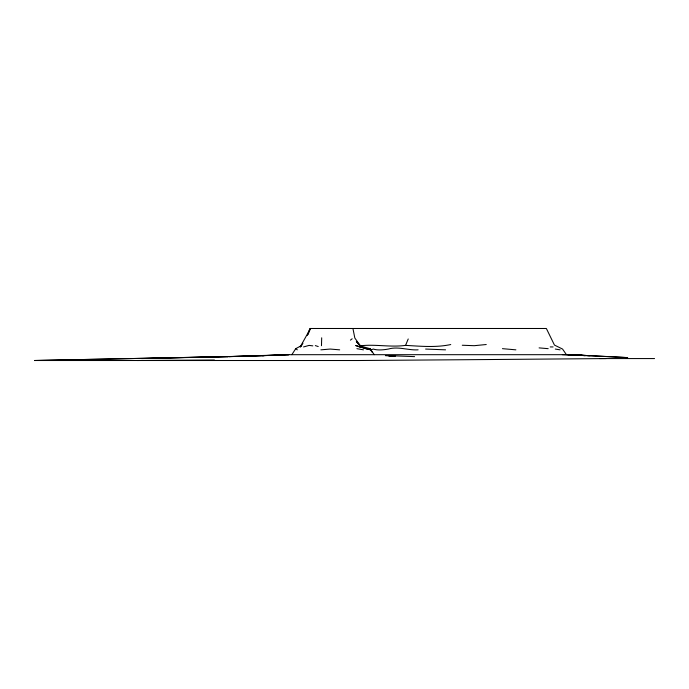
<?xml version="1.0" encoding="UTF-8"?>
<svg xmlns="http://www.w3.org/2000/svg" width="689" height="689" viewBox="0 0 689 689"><rect width="100%" height="100%" fill="white"/><g stroke="black" fill="none" stroke-linecap="round" stroke-linejoin="round"><path stroke-width="1.03" d="M321.479 345.714L321.694 337.808M307.346 335.422L309.904 328.489L546.36 328.489L554.456 345.086L562.56 349.056L566.444 354.689M308.121 334.311L310.472 328.489L300.714 346.007L295.727 348.668L291.843 354.689M360.218 345.826C375.186 343.983 390.525 347.489 405.563 345.378L408.224 338.971M302.927 343.277L300.361 346.929M300.283 346.868L301.782 345.68M350.425 340.133L352.165 338.773M303.556 346.929L309.103 345.404L312.823 345.861M450.744 344.552C435.698 347.712 420.686 346.231 405.563 345.378M486.253 344.517L474.213 345.697L462.276 345.249M320.885 349.84L330.16 349.056L339.677 349.84M227.146 356.626L288.166 354.689M263.241 355.662L228.636 356.626L264.111 355.662M141.546 358.564L227.732 356.626L34.45 360.511L358.573 360.511A1089.008 4.186 -0.3 0 0 606.199 358.564M227.732 356.626L34.45 360.511M550.218 346.929L553.103 346.929M425.613 349.056L445.559 349.84M287.959 354.689L570.328 354.689L589.672 355.662L567.633 354.689L627.679 357.6M388.863 355.662L414.597 356.626M599.43 358.564L654.55 358.564M418.111 349.84C408.129 350.468 398.208 346.145 388.346 349.056A36.663 11.162 -22.1 0 1 373.421 349.056L370.915 349.84L369.838 348.668L360.269 345.887M562.362 354.689L590.671 355.662M590.568 355.662L627.343 357.6M385.409 355.662L389.337 355.851M391.3 355.946L395.219 356.144L388.518 355.662L392.291 356.144M570.139 354.689L578.243 355.205M580.276 355.335L585.34 355.662L579.983 355.309M570.328 354.689L577.838 355.171M539.091 347.893L548.194 348.668M502.445 348.668L515.889 349.84M555.265 349.056L560.097 349.84M368.047 349.452L355.679 345.542L370.346 349.84L369.838 348.668L372.069 352.113M356.902 348.668L363.465 349.84M315.312 345.585L318.223 346.541M297.321 349.84L295.917 348.867M356.368 341.511L361.165 346.541A42.761 2.394 22.8 0 1 358.366 346.541M356.368 341.632L361.139 346.929L354.818 337.998L352.94 328.489M370.208 348.867L374.239 354.689M137.085 360.511A963.007 2.015 -0.3 0 1 214.425 360.002M288.691 354.689L262.621 355.662L288.691 354.689"/></g></svg>
